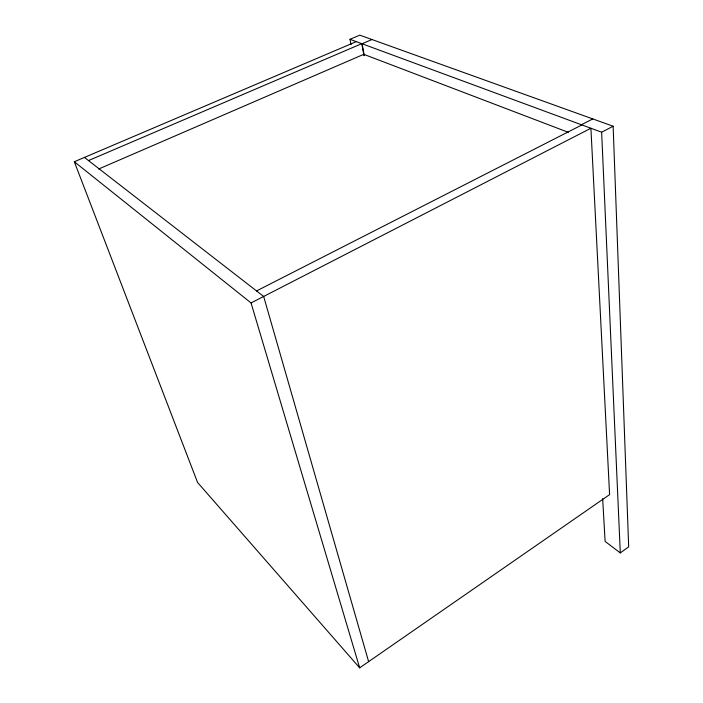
<?xml version="1.0" encoding="UTF-8"?>
<svg xmlns="http://www.w3.org/2000/svg" width="703" height="703" viewBox="0 0 703 703"><rect width="100%" height="100%" fill="white"/><g stroke="black" fill="none" stroke-linecap="round" stroke-linejoin="round"><path stroke-width="1.05" d="M602.664 498.638L605.098 541.407L620.301 552.91L628.684 546.829L613.139 126.241L359.787 35.15L349.98 39.306L351.017 44.684M74.316 161.734L197.561 482.46L359.664 667.85L609.598 494.631L590.915 128.245L251.05 302.94L74.316 161.734L356.289 41.635M349.98 39.306L601.636 132.208L613.139 126.241M581.407 124.739L592.796 118.93M256.542 290.937L581.899 124.923M98.675 169.01L363.75 54.316L568.314 132.331M88.481 160.574L361.773 43.656L363.969 55.511M371.975 39.535L362.08 43.771L364.277 55.642M84.43 157.428L263.66 296.455L368.627 661.646M251.05 302.94L359.664 667.85M601.636 132.208L620.301 552.91"/></g></svg>
